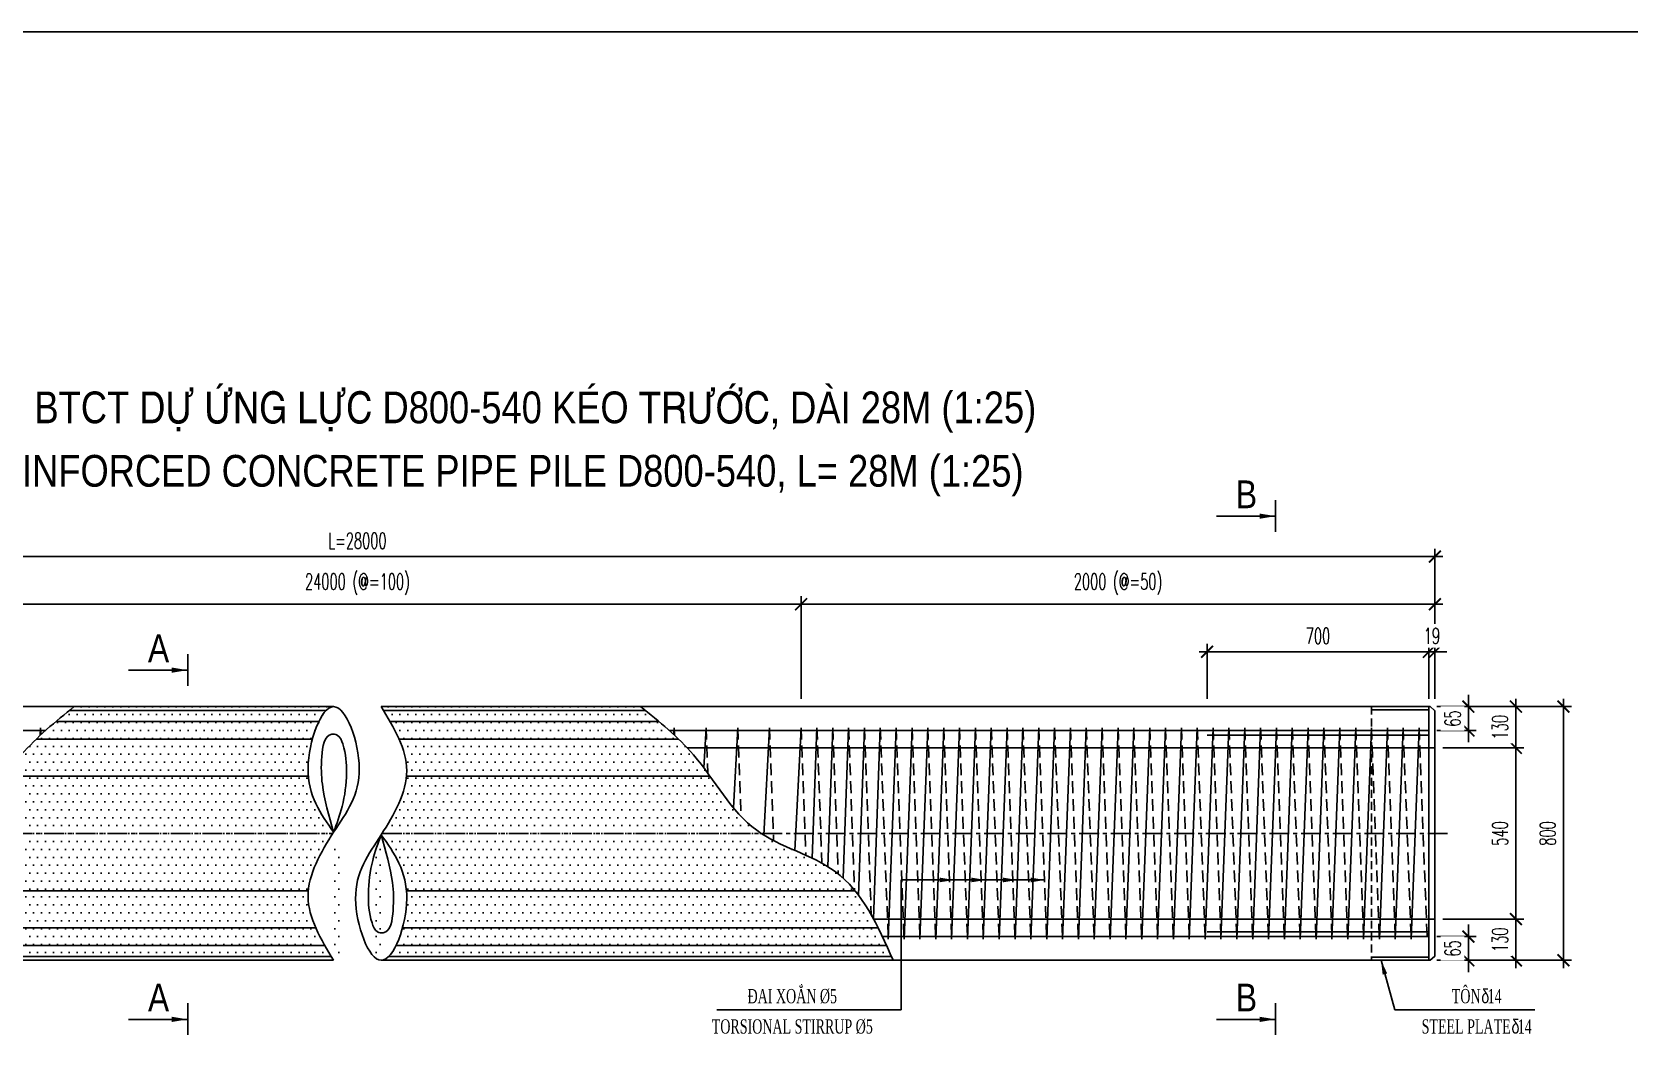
# Model space of a CAD drawing. Extents: x -687 to 808890, y -259 to 107959.
# Drawn here: x 771276 to 776315, y 103397 to 106614 of the extents above; entities that cross this region are included whole.
import ezdxf
from ezdxf.enums import TextEntityAlignment as Align

# ---------------------------------------------------------------- set-up
doc = ezdxf.new("R2010")
doc.units = 0
doc.header["$MEASUREMENT"] = 0
doc.header["$PDMODE"] = 3
doc.linetypes.add('CENTER', pattern=[2, 1.25, -0.25, 0.25, -0.25])
doc.linetypes.add('HIDDEN', pattern=[0.375, 0.25, -0.125])
doc.layers.get('0').update_dxf_attribs({"color": 3, "linetype": 'CONTINUOUS'})
doc.layers.get('DEFPOINTS').update_dxf_attribs({"linetype": 'CONTINUOUS'})
for name, color, linetype in [('Hatch', 5, 'CONTINUOUS'), ('Hidden', 4, 'HIDDEN'), ('Kich thuoc', 4, 'CONTINUOUS'), ('Net vang', 2, 'CONTINUOUS'), ('Text', 3, 'CONTINUOUS'), ('Thep chu', 1, 'CONTINUOUS'), ('Thep dai', 6, 'CONTINUOUS'), ('Tim', 8, 'CENTER')]:
    doc.layers.add(name, color=color, linetype=linetype)
doc.styles.add('Kichthuoc', font='romans.shx', dxfattribs={"width": 0.6})
doc.styles.get("Standard").update_dxf_attribs({"font": 'vntimeh.shx', "width": 0.65})
doc.styles.add('SYMBOL', font='greeks.shx', dxfattribs={"width": 0.8})
doc.styles.add('Ten', font='Vharialn.ttf')
doc.dimstyles.new('Dim 250', dxfattribs={"dimscale": 250, "dimtxt": 0.2, "dimasz": 0.15, "dimexe": 0.1, "dimexo": 0.1, "dimgap": 0.1, "dimtad": 1, "dimdec": 0, "dimlfac": -1, "dimzin": 0, "dimdsep": 46, "dimtxsty": 'Kichthuoc', "dimblk": 'ARCHTICK', "dimcen": 0.1, "dimdle": 0.1, "dimclrd": 4, "dimclre": 4, "dimclrt": 3, "dimadec": 0, "dimazin": 0, "dimtfac": 1, "dimtdec": 0, "dimtix": 1, "dimtmove": 2, "dimatfit": 3, "dimfxl": 1, "dimtfill": 1, "dimtolj": 1, "dimtzin": 0, "dimarcsym": 0})
doc.dimstyles.new('Le 250', dxfattribs={"dimscale": 250, "dimtxt": 0.22, "dimasz": 0.18, "dimexe": 0.1, "dimexo": 0.2, "dimgap": 0.1, "dimtad": 1, "dimdec": 0, "dimzin": 0, "dimdsep": 46, "dimtxsty": 'Kichthuoc', "dimblk": 'ARCHTICK', "dimcen": 0, "dimdle": 0.1, "dimclrd": 2, "dimclre": 2, "dimclrt": 256, "dimadec": 0, "dimazin": 0, "dimtfac": 1, "dimtdec": 0, "dimtix": 1, "dimtmove": 2, "dimatfit": 3, "dimfxl": 1, "dimtolj": 1, "dimtzin": 0, "dimarcsym": 0})

# ---------------------------------------------------------------- blocks, each defined once
blk = doc.blocks.new('_ArchTick')
at = {"color": 0, "linetype": 'ByBlock', "const_width": 0.15}
blk.add_lwpolyline([(-0.5, -0.5), (0.5, 0.5)], dxfattribs=at)
blk = doc.blocks.new('*D51')
at = {"layer": 'DEFPOINTS', "color": 0}
for p in [(775702.7, 104959.4), (768902.7, 104486.4), (775702.7, 104486.4)]:
    blk.add_point(p, dxfattribs=at)
at = {"layer": 'Kich thuoc', "color": 4, "lineweight": -2}
for p, q in [((768902.7, 104511.4), (768902.7, 104984.4)), ((775702.7, 104511.4), (775702.7, 104984.4)), ((768877.7, 104959.4), (775727.7, 104959.4))]:
    blk.add_line(p, q, dxfattribs=at)
at = {"layer": 'Kich thuoc', "color": 4, "lineweight": -2, "xscale": 37.5, "yscale": 37.5, "zscale": 37.5, "rotation": 180}
blk.add_blockref('_ArchTick', (768902.7, 104959.4), dxfattribs=at)
at = {"layer": 'Kich thuoc', "color": 4, "lineweight": -2, "xscale": 37.5, "yscale": 37.5, "zscale": 37.5}
blk.add_blockref('_ArchTick', (775702.7, 104959.4), dxfattribs=at)
at = {"layer": 'Kich thuoc', "color": 3, "insert": (772302.7, 105009.4), "char_height": 50, "attachment_point": 5, "style": 'Kichthuoc', "bg_fill": 3, "box_fill_scale": 1.25, "bg_fill_color": 9, "bg_fill_true_color": 13158600, "bg_fill_transparency": 2128284}
blk.add_mtext('\\A1;L=28000', dxfattribs=at)
blk = doc.blocks.new('*D52')
at = {"layer": 'DEFPOINTS', "color": 0}
for p in [(773702.7, 104809.4), (770902.7, 104486.4), (773702.7, 104486.4)]:
    blk.add_point(p, dxfattribs=at)
at = {"layer": 'Kich thuoc', "color": 4, "lineweight": -2}
for p, q in [((770902.7, 104511.4), (770902.7, 104834.4)), ((773702.7, 104511.4), (773702.7, 104834.4)), ((770877.7, 104809.4), (773727.7, 104809.4))]:
    blk.add_line(p, q, dxfattribs=at)
at = {"layer": 'Kich thuoc', "color": 4, "lineweight": -2, "xscale": 37.5, "yscale": 37.5, "zscale": 37.5, "rotation": 180}
blk.add_blockref('_ArchTick', (770902.7, 104809.4), dxfattribs=at)
at = {"layer": 'Kich thuoc', "color": 4, "lineweight": -2, "xscale": 37.5, "yscale": 37.5, "zscale": 37.5}
blk.add_blockref('_ArchTick', (773702.7, 104809.4), dxfattribs=at)
at = {"layer": 'Kich thuoc', "color": 3, "insert": (772302.7, 104872.5), "char_height": 50, "attachment_point": 5, "style": 'Kichthuoc', "bg_fill": 3, "box_fill_scale": 1.25, "bg_fill_color": 9, "bg_fill_true_color": 13158600, "bg_fill_transparency": 7285812}
blk.add_mtext('\\A1;24000 (@=100)', dxfattribs=at)
blk = doc.blocks.new('*D55')
at = {"layer": 'DEFPOINTS', "color": 0}
for p in [(775702.7, 104809.4), (773702.7, 104486.4), (775702.7, 104486.4)]:
    blk.add_point(p, dxfattribs=at)
at = {"layer": 'Kich thuoc', "color": 4, "lineweight": -2}
for p, q in [((773702.7, 104511.4), (773702.7, 104834.4)), ((775702.7, 104511.4), (775702.7, 104834.4)), ((773677.7, 104809.4), (775727.7, 104809.4))]:
    blk.add_line(p, q, dxfattribs=at)
at = {"layer": 'Kich thuoc', "color": 4, "lineweight": -2, "xscale": 37.5, "yscale": 37.5, "zscale": 37.5, "rotation": 180}
blk.add_blockref('_ArchTick', (773702.7, 104809.4), dxfattribs=at)
at = {"layer": 'Kich thuoc', "color": 4, "lineweight": -2, "xscale": 37.5, "yscale": 37.5, "zscale": 37.5}
blk.add_blockref('_ArchTick', (775702.7, 104809.4), dxfattribs=at)
at = {"layer": 'Kich thuoc', "color": 3, "insert": (774702.7, 104872.5), "char_height": 50, "attachment_point": 5, "style": 'Kichthuoc', "bg_fill": 3, "box_fill_scale": 1.25, "bg_fill_color": 9, "bg_fill_true_color": 13158600, "bg_fill_transparency": 13481344}
blk.add_mtext('\\A1;{2000 (@=50)}', dxfattribs=at)
blk = doc.blocks.new('*D56')
at = {"layer": 'DEFPOINTS', "color": 0}
for p in [(775702.7, 104356.4), (775958.3, 104356.4), (775702.7, 103816.4)]:
    blk.add_point(p, dxfattribs=at)
at = {"layer": 'Kich thuoc', "color": 4, "lineweight": -2}
for p, q in [((775958.3, 103791.4), (775958.3, 104381.4)), ((775727.7, 104356.4), (775983.3, 104356.4)), ((775727.7, 103816.4), (775983.3, 103816.4))]:
    blk.add_line(p, q, dxfattribs=at)
at = {"layer": 'Kich thuoc', "color": 4, "lineweight": -2, "xscale": 37.5, "yscale": 37.5, "zscale": 37.5}
for p, rotation in [((775958.3, 104356.4), 90), ((775958.3, 103816.4), 270)]:
    blk.add_blockref('_ArchTick', p, dxfattribs=dict(at, rotation=rotation))
at = {"layer": 'Kich thuoc', "color": 3, "insert": (775908.3, 104086.4), "char_height": 50, "attachment_point": 5, "rotation": 90, "style": 'Kichthuoc', "bg_fill": 3, "box_fill_scale": 1.25, "bg_fill_color": 9, "bg_fill_true_color": 13158600, "bg_fill_transparency": 10413368}
blk.add_mtext('\\A1;540', dxfattribs=at)
blk = doc.blocks.new('*D57')
at = {"layer": 'DEFPOINTS', "color": 0}
for p in [(775702.7, 103816.4), (775687.7, 103686.4)]:
    blk.add_point(p, dxfattribs=at)
at = {"layer": 'Kich thuoc', "color": 4, "lineweight": -2}
for p, q in [((775958.3, 103661.4), (775958.3, 103841.4)), ((775727.7, 103816.4), (775983.3, 103816.4)), ((775712.7, 103686.4), (775983.3, 103686.4))]:
    blk.add_line(p, q, dxfattribs=at)
at = {"layer": 'Kich thuoc', "color": 4, "lineweight": -2, "xscale": 37.5, "yscale": 37.5, "zscale": 37.5}
for p, rotation in [((775958.3, 103816.4), 90), ((775958.3, 103686.4), 270)]:
    blk.add_blockref('_ArchTick', p, dxfattribs=dict(at, rotation=rotation))
at = {"layer": 'Kich thuoc', "color": 3, "insert": (775908.3, 103751.4), "char_height": 50, "attachment_point": 5, "rotation": 90, "style": 'Kichthuoc', "bg_fill": 3, "box_fill_scale": 1.25, "bg_fill_color": 9, "bg_fill_true_color": 13158600, "bg_fill_transparency": 10413352}
blk.add_mtext('\\A1;130', dxfattribs=at)
at = {"layer": 'DEFPOINTS', "color": 0}
blk.add_point((775958.3, 103816.4), dxfattribs=at)
blk = doc.blocks.new('*D58')
at = {"layer": 'DEFPOINTS', "color": 0}
for p in [(775687.7, 104486.4), (775687.7, 103686.4), (776108.3, 103686.4)]:
    blk.add_point(p, dxfattribs=at)
at = {"layer": 'Kich thuoc', "color": 4, "lineweight": -2}
for p, q in [((775712.7, 104486.4), (776133.3, 104486.4)), ((776108.3, 104511.4), (776108.3, 103661.4)), ((775712.7, 103686.4), (776133.3, 103686.4))]:
    blk.add_line(p, q, dxfattribs=at)
at = {"layer": 'Kich thuoc', "color": 4, "lineweight": -2, "xscale": 37.5, "yscale": 37.5, "zscale": 37.5}
for p, rotation in [((776108.3, 104486.4), 90), ((776108.3, 103686.4), 270)]:
    blk.add_blockref('_ArchTick', p, dxfattribs=dict(at, rotation=rotation))
at = {"layer": 'Kich thuoc', "color": 3, "insert": (776058.3, 104086.4), "char_height": 50, "attachment_point": 5, "rotation": 90, "style": 'Kichthuoc', "bg_fill": 3, "box_fill_scale": 1.25, "bg_fill_color": 9, "bg_fill_true_color": 13158600, "bg_fill_transparency": 10413368}
blk.add_mtext('\\A1;800', dxfattribs=at)
blk = doc.blocks.new('*D59')
at = {"layer": 'DEFPOINTS', "color": 0}
for p in [(775683.7, 103761.4), (775683.7, 103686.4)]:
    blk.add_point(p, dxfattribs=at)
at = {"layer": 'Kich thuoc', "color": 4, "lineweight": -2}
for p, q in [((775808.3, 103761.4), (775808.3, 103798.9)), ((775708.7, 103761.4), (775833.3, 103761.4)), ((775808.3, 103686.4), (775808.3, 103761.4)), ((775708.7, 103686.4), (775833.3, 103686.4)), ((775808.3, 103686.4), (775808.3, 103648.9))]:
    blk.add_line(p, q, dxfattribs=at)
at = {"layer": 'Kich thuoc', "color": 4, "lineweight": -2, "xscale": 37.5, "yscale": 37.5, "zscale": 37.5}
for p, rotation in [((775808.3, 103761.4), 270), ((775808.3, 103686.4), 90)]:
    blk.add_blockref('_ArchTick', p, dxfattribs=dict(at, rotation=rotation))
at = {"layer": 'Kich thuoc', "color": 3, "insert": (775758.3, 103723.9), "char_height": 50, "attachment_point": 5, "rotation": 90, "style": 'Kichthuoc', "bg_fill": 3, "box_fill_scale": 1.25, "bg_fill_color": 9, "bg_fill_true_color": 13158600, "bg_fill_transparency": 11732736}
blk.add_mtext('\\A1;65', dxfattribs=at)
at = {"layer": 'DEFPOINTS', "color": 0}
blk.add_point((775808.3, 103761.4), dxfattribs=at)
blk = doc.blocks.new('*D60')
at = {"layer": 'DEFPOINTS', "color": 0}
for p in [(775687.7, 104486.4), (775702.7, 104356.4)]:
    blk.add_point(p, dxfattribs=at)
at = {"layer": 'Kich thuoc', "color": 4, "lineweight": -2}
for p, q in [((775712.7, 104486.4), (775983.3, 104486.4)), ((775958.3, 104331.4), (775958.3, 104511.4)), ((775727.7, 104356.4), (775983.3, 104356.4))]:
    blk.add_line(p, q, dxfattribs=at)
at = {"layer": 'Kich thuoc', "color": 4, "lineweight": -2, "xscale": 37.5, "yscale": 37.5, "zscale": 37.5}
for p, rotation in [((775958.3, 104486.4), 90), ((775958.3, 104356.4), 270)]:
    blk.add_blockref('_ArchTick', p, dxfattribs=dict(at, rotation=rotation))
at = {"layer": 'Kich thuoc', "color": 3, "insert": (775908.3, 104421.4), "char_height": 50, "attachment_point": 5, "rotation": 90, "style": 'Kichthuoc', "bg_fill": 3, "box_fill_scale": 1.25, "bg_fill_color": 9, "bg_fill_true_color": 13158600, "bg_fill_transparency": 11732736}
blk.add_mtext('\\A1;130', dxfattribs=at)
at = {"layer": 'DEFPOINTS', "color": 0}
blk.add_point((775958.3, 104486.4), dxfattribs=at)
blk = doc.blocks.new('*D61')
at = {"layer": 'DEFPOINTS', "color": 0}
for p in [(774983.7, 104659.4), (774983.7, 104486.4), (775683.7, 104486.4)]:
    blk.add_point(p, dxfattribs=at)
at = {"layer": 'Kich thuoc', "color": 4, "lineweight": -2}
for p, q in [((774983.7, 104511.4), (774983.7, 104684.4)), ((775683.7, 104511.4), (775683.7, 104684.4)), ((775708.7, 104659.4), (774958.7, 104659.4))]:
    blk.add_line(p, q, dxfattribs=at)
at = {"layer": 'Kich thuoc', "color": 4, "lineweight": -2, "xscale": 37.5, "yscale": 37.5, "zscale": 37.5, "rotation": 180}
blk.add_blockref('_ArchTick', (774983.7, 104659.4), dxfattribs=at)
at = {"layer": 'Kich thuoc', "color": 4, "lineweight": -2, "xscale": 37.5, "yscale": 37.5, "zscale": 37.5}
blk.add_blockref('_ArchTick', (775683.7, 104659.4), dxfattribs=at)
at = {"layer": 'Kich thuoc', "color": 3, "insert": (775333.7, 104709.4), "char_height": 50, "attachment_point": 5, "style": 'Kichthuoc', "bg_fill": 3, "box_fill_scale": 1.25, "bg_fill_color": 9, "bg_fill_true_color": 13158600, "bg_fill_transparency": 10413884}
blk.add_mtext('\\A1;700', dxfattribs=at)
blk = doc.blocks.new('*D62')
at = {"layer": 'DEFPOINTS', "color": 0}
for p in [(775683.7, 104486.4), (775683.7, 104411.4)]:
    blk.add_point(p, dxfattribs=at)
at = {"layer": 'Kich thuoc', "color": 4, "lineweight": -2}
for p, q in [((775808.3, 104486.4), (775808.3, 104523.9)), ((775708.7, 104486.4), (775833.3, 104486.4)), ((775808.3, 104411.4), (775808.3, 104486.4)), ((775708.7, 104411.4), (775833.3, 104411.4)), ((775808.3, 104411.4), (775808.3, 104373.9))]:
    blk.add_line(p, q, dxfattribs=at)
at = {"layer": 'Kich thuoc', "color": 4, "lineweight": -2, "xscale": 37.5, "yscale": 37.5, "zscale": 37.5}
for p, rotation in [((775808.3, 104486.4), 270), ((775808.3, 104411.4), 90)]:
    blk.add_blockref('_ArchTick', p, dxfattribs=dict(at, rotation=rotation))
at = {"layer": 'Kich thuoc', "color": 3, "insert": (775758.3, 104448.9), "char_height": 50, "attachment_point": 5, "rotation": 90, "style": 'Kichthuoc', "bg_fill": 3, "box_fill_scale": 1.25, "bg_fill_color": 9, "bg_fill_true_color": 13158600, "bg_fill_transparency": 0}
blk.add_mtext('\\A1;65', dxfattribs=at)
at = {"layer": 'DEFPOINTS', "color": 0}
blk.add_point((775808.3, 104486.4), dxfattribs=at)
blk = doc.blocks.new('*D64')
at = {"layer": 'DEFPOINTS', "color": 0}
for p in [(775683.7, 104486.4), (775702.7, 104486.4)]:
    blk.add_point(p, dxfattribs=at)
at = {"layer": 'Kich thuoc', "color": 4, "lineweight": -2}
for p, q in [((775683.7, 104511.4), (775683.7, 104684.4)), ((775702.7, 104511.4), (775702.7, 104684.4)), ((775683.7, 104659.4), (775646.2, 104659.4)), ((775683.7, 104659.4), (775702.7, 104659.4)), ((775702.7, 104659.4), (775740.2, 104659.4))]:
    blk.add_line(p, q, dxfattribs=at)
at = {"layer": 'Kich thuoc', "color": 4, "lineweight": -2, "xscale": 37.5, "yscale": 37.5, "zscale": 37.5}
blk.add_blockref('_ArchTick', (775683.7, 104659.4), dxfattribs=at)
at = {"layer": 'Kich thuoc', "color": 4, "lineweight": -2, "xscale": 37.5, "yscale": 37.5, "zscale": 37.5, "rotation": 180}
blk.add_blockref('_ArchTick', (775702.7, 104659.4), dxfattribs=at)
at = {"layer": 'Kich thuoc', "color": 3, "insert": (775693.2, 104709.4), "char_height": 50, "attachment_point": 5, "style": 'Kichthuoc', "bg_fill": 3, "box_fill_scale": 1.25, "bg_fill_color": 9, "bg_fill_true_color": 13158600, "bg_fill_transparency": 10414260}
blk.add_mtext('\\A1;19', dxfattribs=at)
at = {"layer": 'DEFPOINTS', "color": 0}
blk.add_point((775702.7, 104659.4), dxfattribs=at)

msp = doc.modelspace()

# ---------------------------------------------------------------- hatches: boundary and pattern name
at = {"layer": 'Hatch'}
h = msp.add_hatch(dxfattribs=at)
h.set_pattern_fill('DOTS', color=11, scale=400, style=0)
h.set_pattern_definition([(180, (1574593.558, -6638.895), (-12.5, 25), [0, -25])])
edge = h.paths.add_edge_path()
edge.add_spline(control_points=[(772256.6, 103704.8), (772247.3, 103693.3), (772197.5, 103658.9), (772106.6, 103911.4), (772186.9, 104024.8), (772227.7, 104082.4)], knot_values=[811.110562, 811.110562, 811.110562, 811.110562, 862.881742, 1073.007423, 1290.557934, 1290.557934, 1290.557934, 1290.557934], degree=3, periodic=0)
edge.add_line((772227.7, 103686.4), (770612.5, 103686.4))
edge.add_line((772227.7, 104486.4), (771409.2, 104486.4))
edge.add_spline(control_points=[(771409.2, 104486.4), (771350.2, 104439), (771210.5, 104326.8), (771080.3, 104067.5), (770748.2, 103992.9), (770660.4, 103794.6), (770612.5, 103686.4)], knot_values=[0, 0, 0, 0, 226.398441, 536.414113, 815.347417, 1150.174082, 1150.174082, 1150.174082, 1150.174082], degree=3, periodic=0)
edge.add_spline(control_points=[(772227.7, 104486.4), (772187.4, 104419.8), (772106.7, 104286.5), (772193.3, 104134), (772240.3, 104063.3), (772246.5, 104053.9)], knot_values=[0, 0, 0, 0, 217.550511, 435.101022, 468.730043, 468.730043, 468.730043, 468.730043], degree=3, periodic=0)
h = msp.add_hatch(dxfattribs=at)
h.set_pattern_fill('DOTS', color=11, scale=400, style=0)
h.set_pattern_definition([(0, (-29988.075, -6638.895), (12.5, 25), [0, -25])])
edge = h.paths.add_edge_path()
edge.add_spline(control_points=[(772348.9, 103704.8), (772358.2, 103693.3), (772408, 103658.9), (772498.9, 103911.4), (772418.6, 104024.8), (772377.7, 104082.4)], knot_values=[811.110562, 811.110562, 811.110562, 811.110562, 862.881742, 1073.007423, 1290.557934, 1290.557934, 1290.557934, 1290.557934], degree=3, periodic=0)
edge.add_line((772377.7, 103686.4), (773993, 103686.4))
edge.add_line((772377.7, 104486.4), (773196.3, 104486.4))
edge.add_spline(control_points=[(773196.3, 104486.4), (773255.3, 104439), (773395, 104326.8), (773525.2, 104067.5), (773857.3, 103992.9), (773945.1, 103794.6), (773993, 103686.4)], knot_values=[0, 0, 0, 0, 226.398441, 536.414113, 815.347417, 1150.174082, 1150.174082, 1150.174082, 1150.174082], degree=3, periodic=0)
edge.add_spline(control_points=[(772377.7, 104486.4), (772418.1, 104419.8), (772498.8, 104286.5), (772412.2, 104134), (772365.2, 104063.3), (772359, 104053.9)], knot_values=[0, 0, 0, 0, 217.550511, 435.101022, 468.730043, 468.730043, 468.730043, 468.730043], degree=3, periodic=0)

# ---------------------------------------------------------------- linework, layer by layer
for p, q in [((768882.7, 103686.4), (772227.7, 103686.4)), ((772377.7, 103686.4), (775687.7, 103686.4))]:
    msp.add_line(p, q)
at = {"layer": 'Hatch', "color": 9}
for p, q in [((772204.1, 104474.5), (771394.4, 104474.5)), ((772385, 104474.5), (773211.1, 104474.5)), ((772180.8, 104439.5), (771351.6, 104439.5)), ((772405.6, 104439.5), (773253.9, 104439.5)), ((772160.4, 104383.9), (771289.2, 104383.9)), ((772434.3, 104383.9), (773316.3, 104383.9)), ((772147.9, 104267), (771190.3, 104267)), ((772457.7, 104267), (773415.1, 104267)), ((772147.8, 103905.8), (770732.6, 103905.8)), ((772457.6, 103905.8), (773872.9, 103905.8)), ((772171.2, 103788.9), (770659.9, 103788.9)), ((772445.1, 103788.9), (773945.6, 103788.9)), ((772199.9, 103733.3), (770633.5, 103733.3)), ((772424.7, 103733.3), (773972, 103733.3)), ((772220.5, 103698.4), (770617.8, 103698.4)), ((772401.4, 103698.4), (773987.7, 103698.4))]:
    msp.add_line(p, q, dxfattribs=at)
at = {"layer": 'Hidden', "ltscale": 150}
for p, q in [((771302.7, 104419.8), (771303.9, 104397.8)), ((773302.7, 104419.8), (773303.6, 104395.9)), ((773402.7, 104419.8), (773408, 104276.8)), ((773502.7, 104419.8), (773513.1, 104140.5)), ((773602.7, 104419.8), (773615.9, 104064.1)), ((773702.7, 104419.8), (773717.6, 104017.5)), ((773752.7, 104419.8), (773768.5, 103992.6)), ((773802.7, 104419.8), (773819.6, 103959.1)), ((773852.7, 104419.8), (773871.4, 103907.7)), ((773902.7, 104419.8), (773924.1, 103829.5)), ((773952.7, 104419.8), (773977.7, 103753)), ((774002.7, 104419.8), (774027.7, 103753)), ((774052.7, 104419.8), (774077.7, 103753)), ((774102.7, 104419.8), (774127.7, 103753)), ((774152.7, 104419.8), (774177.7, 103753)), ((774202.7, 104419.8), (774227.7, 103753)), ((774252.7, 104419.8), (774277.7, 103753)), ((774302.7, 104419.8), (774327.7, 103753)), ((774352.7, 104419.8), (774377.7, 103753)), ((774402.7, 104419.8), (774427.7, 103753)), ((774452.7, 104419.8), (774477.7, 103753)), ((774502.7, 104419.8), (774527.7, 103753)), ((774552.7, 104419.8), (774577.7, 103753)), ((774602.7, 104419.8), (774627.7, 103753)), ((774652.7, 104419.8), (774677.7, 103753)), ((774702.7, 104419.8), (774727.7, 103753)), ((774752.7, 104419.8), (774777.7, 103753)), ((774802.7, 104419.8), (774827.7, 103753)), ((774852.7, 104419.8), (774877.7, 103753)), ((774902.7, 104419.8), (774927.7, 103753)), ((774952.7, 104419.8), (774977.7, 103753)), ((775002.7, 104419.8), (775027.7, 103753)), ((775052.7, 104419.8), (775077.7, 103753)), ((775102.7, 104419.8), (775127.7, 103753)), ((775152.7, 104419.8), (775177.7, 103753)), ((775202.7, 104419.8), (775227.7, 103753)), ((775252.7, 104419.8), (775277.7, 103753)), ((775302.7, 104419.8), (775327.7, 103753)), ((775352.7, 104419.8), (775377.7, 103753)), ((775402.7, 104419.8), (775427.7, 103753)), ((775452.7, 104419.8), (775477.7, 103753)), ((775502.7, 104419.8), (775527.7, 103753)), ((775552.7, 104419.8), (775577.7, 103753)), ((775602.7, 104419.8), (775627.7, 103753))]:
    msp.add_line(p, q, dxfattribs=at)
at = {"layer": 'Kich thuoc'}
for p, q in [((773343.4, 104356.4), (775702.7, 104356.4)), ((773931.3, 103816.4), (775702.7, 103816.4))]:
    msp.add_line(p, q, dxfattribs=at)
at = {"layer": 'Net vang'}
for points, knots in [([(771409.2, 104486.4), (771350.2, 104439), (771210.5, 104326.8), (771080.3, 104067.5), (770748.2, 103992.9), (770660.4, 103794.6), (770612.5, 103686.4)], [0, 0, 0, 0, 226.398441, 536.414113, 815.347417, 1150.174082, 1150.174082, 1150.174082, 1150.174082]), ([(772227.7, 103686.4), (772187.4, 103753.1), (772106.7, 103886.3), (772227.3, 104098.7), (772349.1, 104259.6), (772227.5, 104597.4), (772106.6, 104261.5), (772186.9, 104148.1), (772227.7, 104090.4)], [0, 0, 0, 0, 217.550511, 435.101022, 652.651533, 862.881742, 1073.007423, 1290.557934, 1290.557934, 1290.557934, 1290.557934]), ([(772377.7, 104486.4), (772418.1, 104419.8), (772498.8, 104286.5), (772378.2, 104074.2), (772256.3, 103913.3), (772378, 103575.4), (772498.9, 103911.4), (772418.6, 104024.8), (772377.7, 104082.4)], [0, 0, 0, 0, 217.550511, 435.101022, 652.651533, 862.881742, 1073.007423, 1290.557934, 1290.557934, 1290.557934, 1290.557934]), ([(772227.7, 104090.4), (772213, 104141.9), (772189.9, 104222.5), (772187.1, 104317.7), (772198.3, 104404.6), (772246.4, 104397.5), (772265.8, 104347.7), (772271.2, 104272.9), (772259.9, 104176.9), (772237.6, 104117), (772227.7, 104090.4)], [0, 0, 0, 0, 155.255889, 243.008911, 319.962243, 337.767249, 370.835349, 463.424431, 569.804282, 654.888435, 654.888435, 654.888435, 654.888435]), ([(772377.7, 104082.4), (772392.5, 104030.9), (772415.6, 103950.3), (772418.4, 103855.2), (772407.2, 103768.3), (772359.1, 103775.3), (772339.7, 103825.2), (772334.3, 103899.9), (772345.6, 103996), (772367.9, 104055.8), (772377.7, 104082.4)], [0, 0, 0, 0, 155.255889, 243.008911, 319.962243, 337.767249, 370.835349, 463.424431, 569.804282, 654.888435, 654.888435, 654.888435, 654.888435])]:
    msp.add_open_spline(points, degree=3, knots=knots, dxfattribs=at)
at = {"layer": 'Thep chu'}
for p, q in [((775200.2, 105137.8), (775200.2, 105037.8)), ((771767.4, 104652.1), (771767.4, 104552.1)), ((771319, 104411.4), (768921.7, 104411.4)), ((773286.5, 104411.4), (775683.7, 104411.4)), ((773959, 103761.4), (775683.7, 103761.4)), ((771767.4, 103550.9), (771767.4, 103450.9)), ((775200.2, 103550.9), (775200.2, 103450.9))]:
    msp.add_line(p, q, dxfattribs=at)
at = {"layer": 'Thep dai'}
for p, q in [((771302.7, 104419.8), (771301.9, 104395.9)), ((773301.6, 104397.7), (773302.7, 104419.8)), ((773396.2, 104292.9), (773402.7, 104419.8)), ((773489.6, 104167), (773502.7, 104419.8)), ((773585.2, 104081.3), (773602.7, 104419.8)), ((773682.7, 104033), (773702.7, 104419.8)), ((773737.6, 104008.3), (773752.7, 104419.8)), ((773786.7, 103982.1), (773802.7, 104419.8)), ((773835.4, 103945.7), (773852.7, 104419.8)), ((773883.6, 103892.2), (773902.7, 104419.8)), ((773931, 103817.1), (773952.7, 104419.8)), ((773977.7, 103753), (774002.7, 104419.8)), ((774027.7, 103753), (774052.7, 104419.8)), ((774077.7, 103753), (774102.7, 104419.8)), ((774127.7, 103753), (774152.7, 104419.8)), ((774177.7, 103753), (774202.7, 104419.8)), ((774227.7, 103753), (774252.7, 104419.8)), ((774277.7, 103753), (774302.7, 104419.8)), ((774327.7, 103753), (774352.7, 104419.8)), ((774377.7, 103753), (774402.7, 104419.8)), ((774427.7, 103753), (774452.7, 104419.8)), ((774477.7, 103753), (774502.7, 104419.8)), ((774527.7, 103753), (774552.7, 104419.8)), ((774577.7, 103753), (774602.7, 104419.8)), ((774627.7, 103753), (774652.7, 104419.8)), ((774677.7, 103753), (774702.7, 104419.8)), ((774727.7, 103753), (774752.7, 104419.8)), ((774777.7, 103753), (774802.7, 104419.8)), ((774827.7, 103753), (774852.7, 104419.8)), ((774877.7, 103753), (774902.7, 104419.8)), ((774927.7, 103753), (774952.7, 104419.8)), ((774977.7, 103753), (775002.7, 104419.8)), ((775027.7, 103753), (775052.7, 104419.8)), ((775077.7, 103753), (775102.7, 104419.8)), ((775127.7, 103753), (775152.7, 104419.8)), ((775177.7, 103753), (775202.7, 104419.8)), ((775227.7, 103753), (775252.7, 104419.8)), ((775277.7, 103753), (775302.7, 104419.8)), ((775327.7, 103753), (775352.7, 104419.8)), ((775377.7, 103753), (775402.7, 104419.8)), ((775427.7, 103753), (775452.7, 104419.8)), ((775477.7, 103753), (775502.7, 104419.8)), ((775527.7, 103753), (775552.7, 104419.8)), ((775577.7, 103753), (775602.7, 104419.8)), ((775627.7, 103753), (775652.7, 104419.8))]:
    msp.add_line(p, q, dxfattribs=at)
at = {"layer": 'Tim', "ltscale": 50}
for p, q in [((768113.9, 104086.4), (772225.2, 104086.4)), ((772380.3, 104086.4), (775745.1, 104086.4))]:
    msp.add_line(p, q, dxfattribs=at)

# ---------------------------------------------------------------- texts
at = {"layer": 'Text', "color": 3, "style": 'Ten'}
for s, height, p in [('C¾t däc cäc èng btct dù øng lùc D800-540 kÐo tr\xadíc, dµi 28m (1:25)', 100, (772302.7, 105380.1)), ('prestressed reinforced concrete pipe pile D800-540, L= 28m (1:25)', 100, (772302.7, 105180.1)), ('B', 87.5, (775108.1, 105112.1)), ('A', 87.5, (771675.2, 104626.5)), ('A', 87.5, (771675.2, 103525.2)), ('B', 87.5, (775108.1, 103525.2))]:
    msp.add_text(s, height=height, dxfattribs=at).set_placement(p, align=Align.CENTER)
at = {"layer": 'Text', "width": 0.65}
for s, p in [('®ai xo¾n %%C5', (773674.9, 103551.1)), ('t«n  14', (775834.5, 103551.1)), ('torsional stirrup %%C5', (773674.9, 103455.4)), ('steel plate  14', (775834.5, 103455.4))]:
    msp.add_text(s, height=45, dxfattribs=at).set_placement(p, align=Align.CENTER)
at = {"layer": 'Text', "style": 'SYMBOL', "width": 0.75}
for p in [(775849.1, 103551.1), (775944.4, 103455.4)]:
    msp.add_text('d', height=45, dxfattribs=at).set_placement(p)

# ---------------------------------------------------------------- leaders
at = {"layer": 'Kich thuoc', "color": 1}
for points in [[(775199.7, 105087.1), (775013.1, 105087.1)], [(771766.8, 104601.5), (771580.3, 104601.5)], [(771766.8, 103500.2), (771580.3, 103500.2)], [(775199.7, 103500.2), (775013.1, 103500.2)]]:
    msp.add_leader(points, dimstyle='Le 250', override={"dimasz": 0.2, "dimclrd": 1}, dxfattribs=at)
at = {"layer": 'Kich thuoc'}
for points in [[(774472, 103939.8), (774018, 103939.8), (774018, 103530.7), (773437, 103530.7)], [(774184.7, 103939.8), (774018, 103939.8)], [(774384.7, 103939.8), (774187.2, 103939.8)], [(774284.7, 103939.8), (774191.2, 103939.8)]]:
    msp.add_leader(points, dimstyle='Le 250', override={"dimtad": 0}, dxfattribs=at)

# ---------------------------------------------------------------- next in the draw order: dimensions: what is measured, and where the dimension line sits
dim = msp.add_linear_dim(base=(775702.7, 104959.4), p1=(768902.7, 104486.4), p2=(775702.7, 104486.4), text='L=28000', dimstyle='Dim 250', dxfattribs=at)
dim.commit()
dim.dimension.update_dxf_attribs({"geometry": '*D51', "text_midpoint": (772302.7, 105009.4)})
dim = msp.add_linear_dim(base=(775958.3, 104356.4), p1=(775702.7, 103816.4), p2=(775702.7, 104356.4), angle=90, dimstyle='Dim 250', dxfattribs=at)
dim.commit()
dim.dimension.update_dxf_attribs({"geometry": '*D56', "text_midpoint": (775908.3, 104086.4)})

# ---------------------------------------------------------------- next in the draw order: linework, layer by layer
msp.add_line((772377.7, 104486.4), (775687.7, 104486.4))

# ---------------------------------------------------------------- next in the draw order: dimensions: what is measured, and where the dimension line sits
dim = msp.add_linear_dim(base=(775958.3, 103816.4), p1=(775687.7, 103686.4), p2=(775702.7, 103816.4), angle=90, dimstyle='Dim 250', dxfattribs=at)
dim.commit()
dim.dimension.update_dxf_attribs({"geometry": '*D57', "text_midpoint": (775908.3, 103751.4)})

# ---------------------------------------------------------------- next in the draw order: dimensions: what is measured, and where the dimension line sits
dim = msp.add_linear_dim(base=(773702.7, 104809.4), p1=(770902.7, 104486.4), p2=(773702.7, 104486.4), text='24000 (@=100)', dimstyle='Dim 250', dxfattribs=at)
dim.commit()
dim.dimension.update_dxf_attribs({"geometry": '*D52', "text_midpoint": (772302.7, 104872.5)})

# ---------------------------------------------------------------- next in the draw order: linework, layer by layer
msp.add_line((768882.7, 104486.4), (772227.7, 104486.4))

# ---------------------------------------------------------------- next in the draw order: dimensions: what is measured, and where the dimension line sits
dim = msp.add_linear_dim(base=(775702.7, 104809.4), p1=(773702.7, 104486.4), p2=(775702.7, 104486.4), text='{<> (@=50)}', dimstyle='Dim 250', dxfattribs=at)
dim.commit()
dim.dimension.update_dxf_attribs({"geometry": '*D55', "text_midpoint": (774702.7, 104872.5)})

# ---------------------------------------------------------------- next in the draw order: linework, layer by layer
at = {"layer": 'Hatch', "linetype": 'HIDDEN', "ltscale": 100}
msp.add_line((775502.7, 104486.4), (775502.7, 103686.4), dxfattribs=at)
at = {"layer": 'Net vang'}
msp.add_open_spline([(773196.3, 104486.4), (773255.3, 104439), (773395, 104326.8), (773525.2, 104067.5), (773857.3, 103992.9), (773945.1, 103794.6), (773993, 103686.4)], degree=3, knots=[0, 0, 0, 0, 226.398441, 536.414113, 815.347417, 1150.174082, 1150.174082, 1150.174082, 1150.174082], dxfattribs=at)

# ---------------------------------------------------------------- next in the draw order: dimensions: what is measured, and where the dimension line sits
at = {"layer": 'Kich thuoc'}
dim = msp.add_linear_dim(base=(776108.3, 103686.4), p1=(775687.7, 104486.4), p2=(775687.7, 103686.4), angle=90, dimstyle='Dim 250', dxfattribs=at)
dim.commit()
dim.dimension.update_dxf_attribs({"geometry": '*D58', "text_midpoint": (776058.3, 104086.4)})

# ---------------------------------------------------------------- next in the draw order: linework, layer by layer
for p, q in [((775683.7, 104486.4), (775683.7, 103686.4)), ((775702.7, 104474.4), (775702.7, 103698.4))]:
    msp.add_line(p, q)
at = {"layer": 'Hidden', "ltscale": 150}
msp.add_line((775652.7, 104419.8), (775678.1, 103761.4), dxfattribs=at)
at = {"layer": 'Thep dai'}
msp.add_line((775683.7, 103776.4), (774983.7, 103776.4), dxfattribs=at)

# ---------------------------------------------------------------- next in the draw order: dimensions: what is measured, and where the dimension line sits
at = {"layer": 'Kich thuoc'}
dim = msp.add_linear_dim(base=(775958.3, 104486.4), p1=(775702.7, 104356.4), p2=(775687.7, 104486.4), angle=90, dimstyle='Dim 250', dxfattribs=at)
dim.commit()
dim.dimension.update_dxf_attribs({"geometry": '*D60', "text_midpoint": (775908.3, 104421.4)})
dim = msp.add_linear_dim(base=(775808.3, 103761.4), p1=(775683.7, 103686.4), p2=(775683.7, 103761.4), angle=90, text='65', dimstyle='Dim 250', dxfattribs=at)
dim.commit()
dim.dimension.update_dxf_attribs({"geometry": '*D59', "text_midpoint": (775758.3, 103723.9)})

# ---------------------------------------------------------------- next in the draw order: linework, layer by layer
for p, q in [((775502.7, 103696.4), (775683.7, 103696.4)), ((775700.9, 103698.4), (775687.7, 103686.4)), ((775700.9, 103698.4), (775702.7, 103698.4))]:
    msp.add_line(p, q)
at = {"layer": 'Thep dai'}
msp.add_line((775683.7, 104396.4), (774983.7, 104396.4), dxfattribs=at)

# ---------------------------------------------------------------- next in the draw order: dimensions: what is measured, and where the dimension line sits
at = {"layer": 'Kich thuoc'}
dim = msp.add_linear_dim(base=(774983.7, 104659.4), p1=(775683.7, 104486.4), p2=(774983.7, 104486.4), dimstyle='Dim 250', dxfattribs=at)
dim.commit()
dim.dimension.update_dxf_attribs({"geometry": '*D61', "text_midpoint": (775333.7, 104709.4)})

# ---------------------------------------------------------------- next in the draw order: leaders
msp.add_leader([(775532.8, 103686.4), (775576.5, 103530.7), (776017.9, 103530.7)], dimstyle='Le 250', override={"dimtad": 0}, dxfattribs=at)

# ---------------------------------------------------------------- next in the draw order: linework, layer by layer
for q in [(775687.7, 104486.4), (775702.7, 104474.4)]:
    msp.add_line((775700.9, 104474.4), q)

# ---------------------------------------------------------------- next in the draw order: dimensions: what is measured, and where the dimension line sits
dim = msp.add_linear_dim(base=(775808.3, 104486.4), p1=(775683.7, 104411.4), p2=(775683.7, 104486.4), angle=90, text='65', dimstyle='Dim 250', dxfattribs=at)
dim.commit()
dim.dimension.update_dxf_attribs({"geometry": '*D62', "text_midpoint": (775758.3, 104448.9)})

# ---------------------------------------------------------------- next in the draw order: dimensions: what is measured, and where the dimension line sits
dim = msp.add_linear_dim(base=(775702.7, 104659.4), p1=(775683.7, 104486.4), p2=(775702.7, 104486.4), dimstyle='Dim 250', dxfattribs=at)
dim.commit()
dim.dimension.update_dxf_attribs({"geometry": '*D64', "text_midpoint": (775693.2, 104709.4)})

# ---------------------------------------------------------------- next in the draw order: linework, layer by layer
msp.add_line((775502.7, 104476.4), (775683.7, 104476.4))
at = {"layer": 'Thep chu'}
msp.add_lwpolyline([(766162.6, 62222.1), (778989.8, 62222.1), (778989.8, 106614), (766162.6, 106614)], close=True, dxfattribs=at)

doc.saveas('drawing.dxf')
